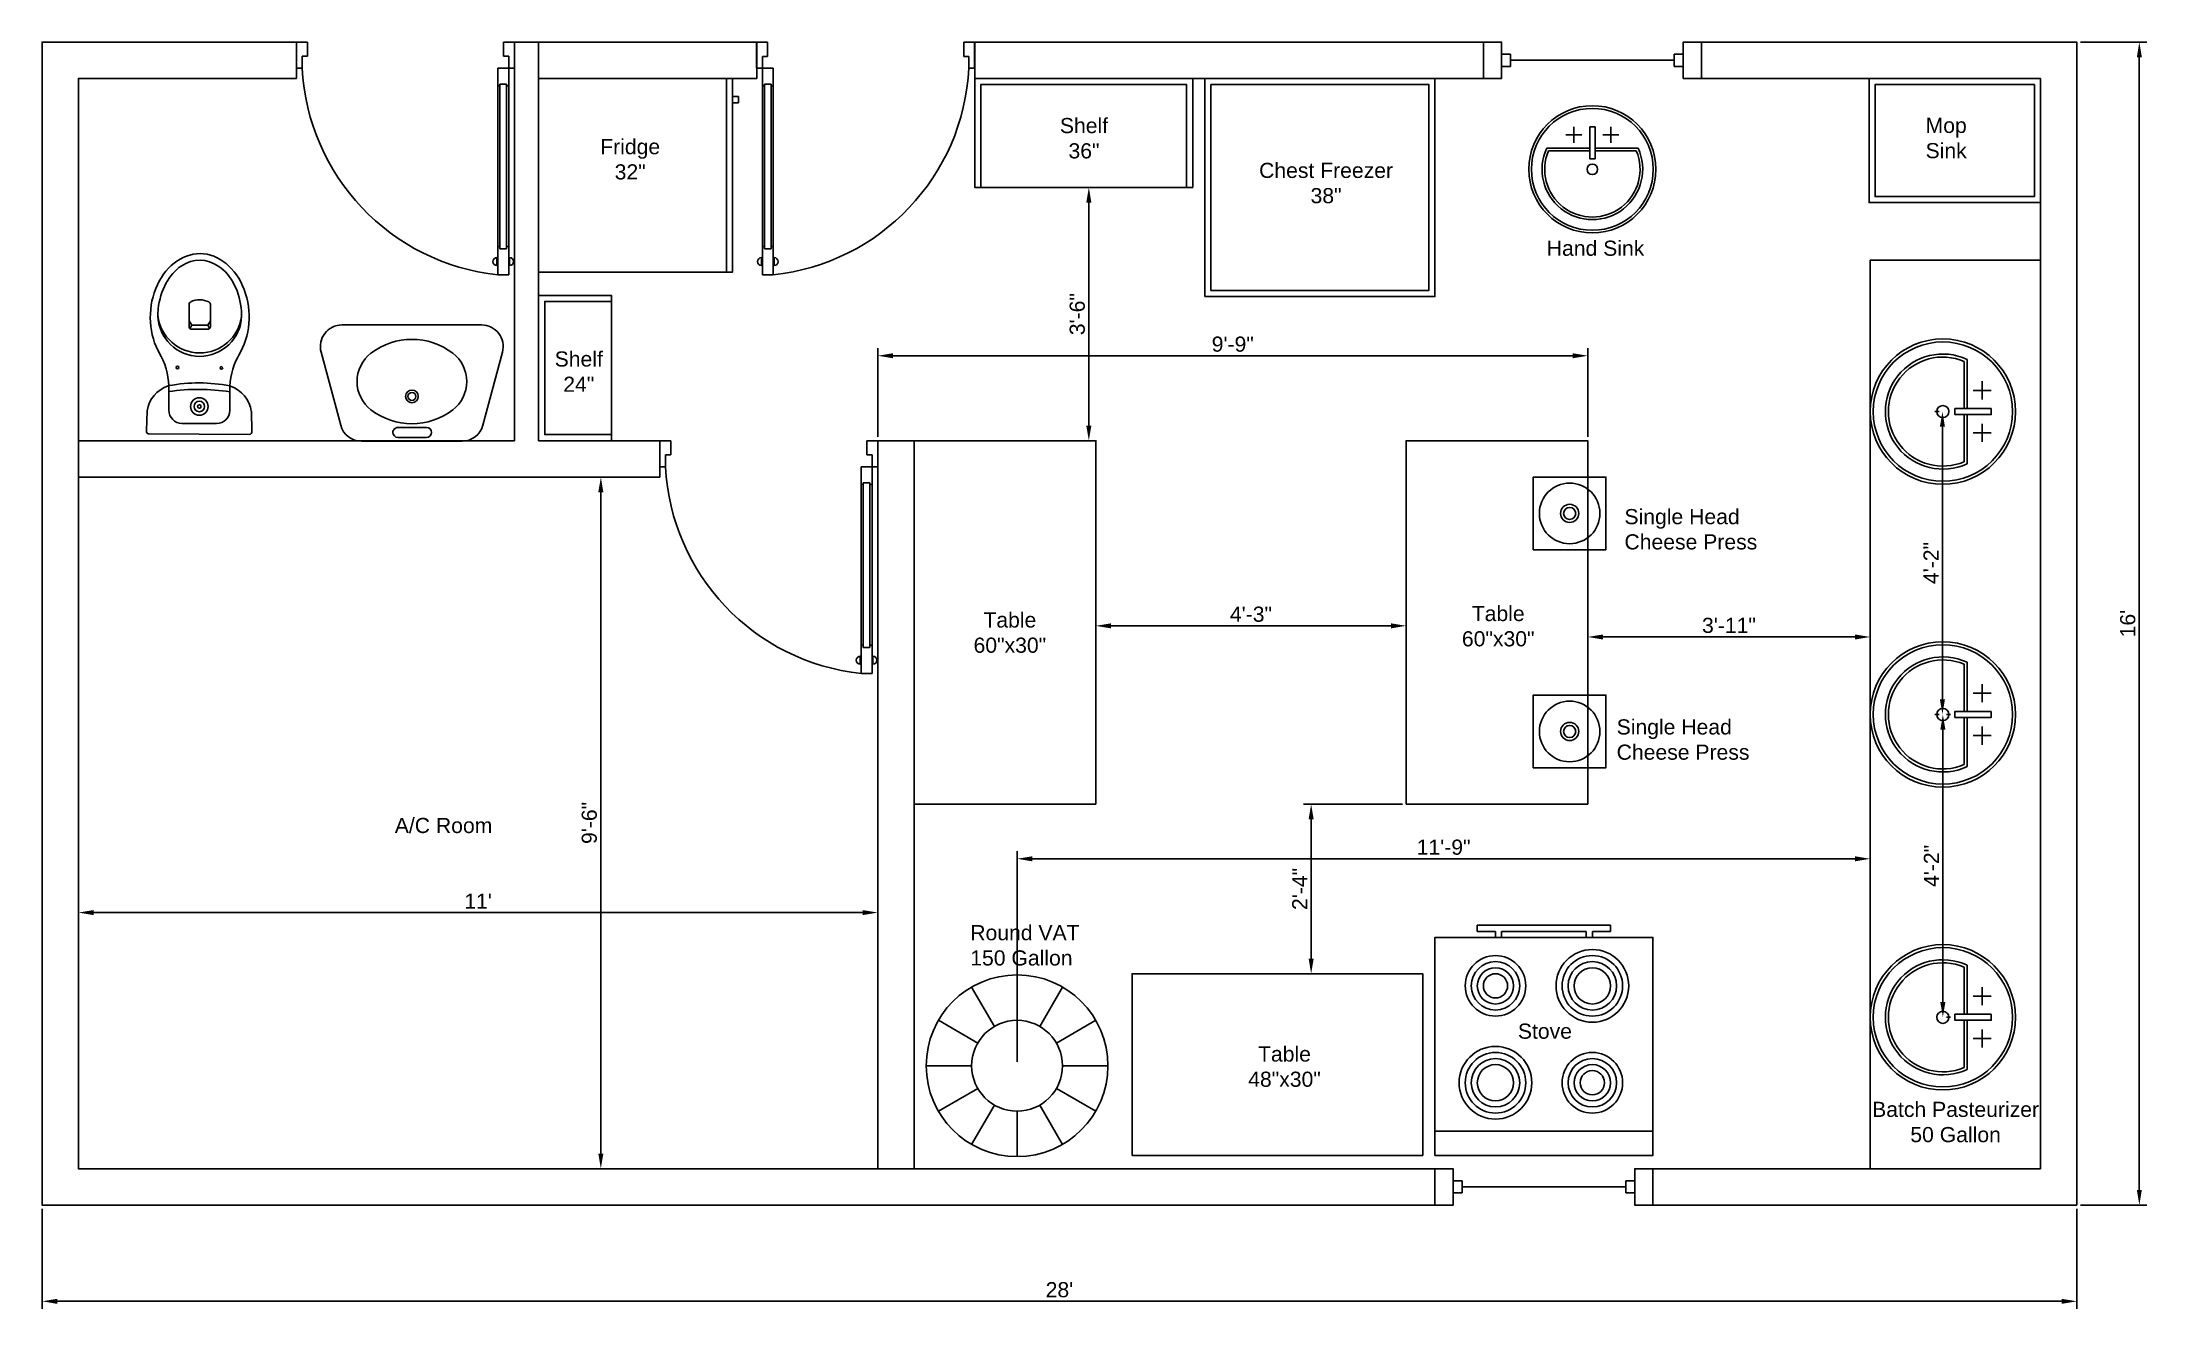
# Model space of a CAD drawing. Header units: inches. Extents: x 0 to 348, y -17 to 192.
import ezdxf

# ---------------------------------------------------------------- set-up
doc = ezdxf.new("R2010")
doc.units = ezdxf.units.IN
doc.layers.add('SANTEH', color=7, linetype='Continuous')
doc.styles.get("Standard").update_dxf_attribs({"font": 'arial.ttf'})
doc.dimstyles.new('ISO-25', dxfattribs={"dimtxt": 2.5, "dimasz": 2.5, "dimexe": 1.25, "dimexo": 0.625, "dimtad": 1, "dimdec": 0, "dimlunit": 3, "dimtxsty": 'Standard', "dimcen": 2.5, "dimadec": 0, "dimazin": 0, "dimtfac": 1, "dimtdec": 0, "dimtmove": 0, "dimatfit": 3, "dimfxl": 1, "dimarcsym": 0})

# ---------------------------------------------------------------- blocks, each defined once
blk = doc.blocks.new('*D1')
at = {"color": 0, "lineweight": -2, "transparency": 16777216}
for p, q in [((0, -0.62), (0, -17.14)), ((336, -0.62), (336, -17.14)), ((2.5, -15.89), (333.5, -15.89))]:
    blk.add_line(p, q, dxfattribs=at)
at = {"color": 0, "transparency": 16777216}
for points in [[(2.5, -15.48), (2.5, -16.31), (0, -15.89)], [(333.5, -15.48), (333.5, -16.31), (336, -15.89)]]:
    blk.add_solid(points, dxfattribs=at)
at = {"layer": 'Defpoints', "color": 0, "transparency": 16777216}
for p in [(0, 0), (336, 0), (336, -15.89)]:
    blk.add_point(p, dxfattribs=at)
at = {"color": 0, "transparency": 16777216, "insert": (168, -13.99), "char_height": 2.5, "attachment_point": 5}
blk.add_mtext("28'", dxfattribs=at)
blk = doc.blocks.new('*D2')
at = {"color": 0, "lineweight": -2, "transparency": 16777216}
for p, q in [((336.63, 192), (347.57, 192)), ((346.32, 2.5), (346.32, 189.5)), ((336.63, 0), (347.57, 0))]:
    blk.add_line(p, q, dxfattribs=at)
at = {"color": 0, "transparency": 16777216}
for points in [[(345.91, 189.5), (346.74, 189.5), (346.32, 192)], [(345.91, 2.5), (346.74, 2.5), (346.32, 0)]]:
    blk.add_solid(points, dxfattribs=at)
at = {"layer": 'Defpoints', "color": 0, "transparency": 16777216}
for p in [(336, 192), (346.32, 192), (336, 0)]:
    blk.add_point(p, dxfattribs=at)
at = {"color": 0, "transparency": 16777216, "insert": (344.42, 96), "char_height": 2.5, "attachment_point": 5, "rotation": 90}
blk.add_mtext("16'", dxfattribs=at)
blk = doc.blocks.new('A$C118B6EC8')
for p, q in [((141.4, 1067.1), (91.4, 1067.1)), ((91.4, 1067.1), (91.4, 947.1)), ((141.4, 1067.1), (141.4, 1001.9)), ((1091.4, 1067.1), (1041.4, 1067.1)), ((1041.4, 1067.1), (1041.4, 1001.9)), ((1091.4, 1067.1), (1091.4, 947.1)), ((141.4, 1001.9), (117.8, 1001.9)), ((117.8, 1001.9), (117.8, 947.1)), ((1041.4, 1001.9), (1065, 1001.9)), ((1065, 1001.9), (1065, 947.1)), ((117.8, 947.1), (91.4, 947.1)), ((1065, 947.1), (1015, 947.1)), ((1015, 0), (1015, 947.1)), ((1055, 874.6), (1025, 874.6)), ((1025, 119.5), (1025, 874.6)), ((1055, 874.6), (1055, 119.5)), ((1065, 947.1), (1065, 0)), ((1065, 947.1), (1091.4, 947.1)), ((1025, 867.1), (1015, 867.1)), ((1065, 867.1), (1055, 867.1)), ((1025, 130), (1015, 130)), ((1055, 119.5), (1025, 119.5)), ((1065, 130), (1055, 130)), ((1010.9, 78.5), (1010.9, 42.4)), ((1069.1, 78.5), (1069.1, 42.4)), ((1065, 0), (1015, 0))]:
    blk.add_line(p, q)
for centre, radius, start, end in [((1120.1, 998), 1003.5, 182.9057, 263.98835), ((1010.9, 60.5), 18.1, 90, 270), ((1069.1, 60.5), 18.1, 270, 90)]:
    blk.add_arc(centre, radius, start, end)
blk = doc.blocks.new('Window')
for p, q in [((461.43, 127.21), (464.43, 127.21)), ((465.93, 125.21), (464.43, 125.21)), ((465.93, 123.21), (465.93, 125.21)), ((492.93, 123.21), (492.93, 125.21)), ((492.93, 125.21), (494.43, 125.21)), ((464.43, 121.21), (464.43, 123.21)), ((464.43, 123.21), (465.93, 123.21)), ((492.93, 124.21), (465.93, 124.21)), ((492.93, 123.21), (492.93, 124.21)), ((494.43, 123.21), (492.93, 123.21)), ((494.43, 121.21), (494.43, 123.21))]:
    blk.add_line(p, q)
for points in [[(464.43, 121.21), (461.43, 121.21), (461.43, 127.21), (464.43, 127.21)], [(494.43, 127.21), (497.43, 127.21), (497.43, 121.21), (494.43, 121.21)]]:
    blk.add_lwpolyline(points)
for points in [[(461.43, 127.21), (464.43, 127.21), (464.43, 121.21), (461.43, 121.21)], [(497.43, 127.21), (494.43, 127.21), (494.43, 121.21), (497.43, 121.21)]]:
    blk.add_lwpolyline(points, close=True)
blk = doc.blocks.new('OVALFREE')
for p, q in [((-8.247561, 0), (8.247561, 0)), ((-14.879001, -14.613447), (-11.666235, -2.623241)), ((-3.249447, -1.45402), (-3.249447, -1.41473)), ((2.271533, -0.61875), (-2.414177, -0.61875)), ((-2.414177, -2.25), (2.271533, -2.25)), ((3.106803, -1.41473), (3.106803, -1.45402)), ((11.666235, -2.623241), (14.879001, -14.613447)), ((11.460326, -19.06875), (-11.460326, -19.06875))]:
    blk.add_line(p, q)
for radius in [1.040625, 0.646875]:
    blk.add_circle((-0.015072, -7.340625), radius)
for centre, radius, start, end in [((-8.247561, -3.539272), 3.539272, 90, 165.000003), ((8.247561, -3.539272), 3.539272, 14.999997, 90), ((-0.015072, -13.889206), 11.020456, 52.448718, 127.551282), ((-2.414177, -1.45402), 0.83527, 90, 180), ((-2.414177, -1.41473), 0.83527, 180, 270), ((2.271533, -1.45402), 0.83527, 0, 90), ((2.271533, -1.41473), 0.83527, 270, 0), ((-3.168259, -9.7875), 5.846813, 127.551279, 232.448716), ((3.138114, -9.7875), 5.846813, 307.551284, 52.448721), ((-11.460326, -15.529478), 3.539272, 165.000003, 270), ((-0.015072, -5.685794), 11.020456, 232.448718, 307.551282), ((11.460326, -15.529478), 3.539272, 270, 14.999997)]:
    blk.add_arc(centre, radius, start, end)
blk = doc.blocks.new('S_38')
at = {"layer": 'SANTEH'}
for p, q in [((-264, 1), (264, -1)), ((-278, -14), (-275, -121)), ((278, -17), (274, -123)), ((-45, -553), (39, -553)), ((-59, -567), (-59, -684)), ((-45, -574), (-59, -598)), ((-54, -557), (-45, -574)), ((-45, -574), (39, -574)), ((49, -557), (39, -574)), ((39, -574), (53, -598)), ((53, -567), (53, -684))]:
    blk.add_line(p, q, dxfattribs=at)
at = {"layer": 'SANTEH', "ltscale": 0.05}
for p, q in [((-91, -56), (91, -56)), ((-162, -125), (-162, -253)), ((160, -127), (160, -255))]:
    blk.add_line(p, q, dxfattribs=at)
for radius in [46.2, 27.7, 9.24]:
    blk.add_circle((-1, -146), radius, dxfattribs=at)
at = {"layer": 'SANTEH'}
for centre in [(-117, -349), (114, -351)]:
    blk.add_circle(centre, 7, dxfattribs=at)
for centre, radius, start, end in [((-264, -13), 14, 89.7373, 186.6199), ((264, -15), 14, 352.8547, 89.7373), ((-114, -99), 162, 187.6448, 251.5505), ((114, -100), 162, 287.9241, 351.8298), ((-533, -236), 371, 329.0782, 357.3657), ((3, 597), 867, 259.0299, 280.4447), ((531, -241), 371, 182.1089, 210.3965), ((-3, -631), 221, 1.8098, 177.6648), ((-3, -650), 222, 6.6997, 172.7749), ((-45, -567), 14, 89.7373, 179.7373), ((39, -567), 14, 359.7373, 89.7373), ((-45, -684), 14, 179.7373, 243.9899), ((-3, -597), 111, 243.9899, 295.4848), ((39, -684), 14, 295.4848, 359.7373)]:
    blk.add_arc(centre, radius, start, end, dxfattribs=at)
at = {"layer": 'SANTEH', "ltscale": 0.05}
for centre, radius, start, end in [((-92, -126), 70, 89.7373, 179.7373), ((90, -126), 70, 359.7373, 89.7373), ((4, 856), 1092, 261.2625, 269.7373), ((4, 856), 1092, 269.7373, 278.2122)]:
    blk.add_arc(centre, radius, start, end, dxfattribs=at)
at = {"layer": 'SANTEH', "extrusion": (4.68059e-16, 1.02024e-13, -1)}
blk.add_ellipse((-3, -623), major_axis=(-11, 329), ratio=0.79083, start_param=3.19005, end_param=5.418271, dxfattribs=at)
at = {"layer": 'SANTEH'}
blk.add_ellipse((-3, -623), major_axis=(14, 329), ratio=0.79083, start_param=3.19005, end_param=5.398481, dxfattribs=at)
blk.add_open_spline([(218, -624), (218, -636), (217, -648), (206, -756), (158, -844), (32, -928), (-41, -927), (-168, -840), (-217, -748), (-223, -639), (-223, -630), (-223, -622)], degree=3, knots=[1.570609, 1.570609, 1.570609, 1.570609, 1.68907, 1.68907, 2.658139, 2.658139, 3.627208, 3.627208, 4.629098, 4.629098, 4.712513, 4.712513, 4.712513, 4.712513], dxfattribs=at)
blk = doc.blocks.new('Fridge')
for p, q in [((32, 32), (31, 32)), ((31, 32), (31, 0)), ((32, 32), (32, 29)), ((32, 29), (33, 29)), ((33, 28), (32, 28)), ((33, 29), (33, 28))]:
    blk.add_line(p, q)
blk.add_lwpolyline([(0, 0), (32, 0), (32, 32), (0, 32)], close=True)
blk = doc.blocks.new('36 inch Shelf')
for p, q in [((1, 17), (1, 18)), ((35, 17), (35, 18))]:
    blk.add_line(p, q)
blk.add_lwpolyline([(0, 0), (36, 0), (36, 18), (0, 18)], close=True)
blk.add_lwpolyline([(1, 17), (1, 1), (35, 1), (35, 17)])
blk = doc.blocks.new('Chest Freezer')
for points in [[(0, 0), (38, 0), (38, 36), (0, 36)], [(1, 1), (37, 1), (37, 35), (1, 35)]]:
    blk.add_lwpolyline(points, close=True)
blk = doc.blocks.new('Pasteurizer')
for p, q in [((15.5, 20.29), (15.5, 12.5)), ((16, 20.06), (16, 20.62)), ((16, 20.06), (16, 12.5)), ((20, 15.5), (17, 15.5)), ((17, 15.5), (18.5, 15.5)), ((18.5, 15.5), (18.5, 17)), ((18.5, 17), (18.5, 15.5)), ((18.5, 15.5), (18.5, 14)), ((15.5, 11.5), (15.5, 3.71)), ((16, 11.5), (16, 3.38)), ((20, 11.5), (20, 12)), ((20, 8.5), (17, 8.5)), ((17, 8.5), (18.5, 8.5)), ((18.5, 8.5), (18.5, 10)), ((18.5, 8.5), (18.5, 7)), ((18.5, 7), (18.5, 8.5))]:
    blk.add_line(p, q)
blk.add_lwpolyline([(20, 12.5), (14, 12.5), (14, 11.5), (20, 11.5)], close=True)
for radius in [12, 11.5, 1]:
    blk.add_circle((12, 12), radius)
for radius, start, end in [(9.5, 65.0989, 294.9011), (9, 67.1146, 292.8854)]:
    blk.add_arc((12, 12), radius, start, end)
blk = doc.blocks.new('Sink 2')
at = {"xscale": 0.875, "yscale": 0.875, "zscale": 0.875}
blk.add_blockref('Pasteurizer', (1.8, -33.46), dxfattribs=at)
blk = doc.blocks.new('Mop Sink')
for points in [[(0, 0), (20.5, 0), (20.5, 28.31), (0, 28.31)], [(1, 1), (19.5, 1), (19.5, 27.31), (1, 27.31)]]:
    blk.add_lwpolyline(points, close=True)
for points in [[(1, 13), (1, 1), (19.5, 1), (19.5, 13)], [(6, 1), (15, 1)]]:
    blk.add_lwpolyline(points)
blk = doc.blocks.new('60 x 30 inch table')
blk.add_lwpolyline([(0, 0), (30, 0), (30, 60), (0, 60)], close=True)
blk = doc.blocks.new('Stove')
for p, q in [((7, 37), (7, 38)), ((29, 38), (7, 38)), ((10, 37), (7, 37)), ((10, 36), (10, 37)), ((10, 36), (11, 36)), ((10, 36), (11, 36)), ((11, 36), (11, 37)), ((25, 37), (11, 37)), ((25, 36), (25, 37)), ((26, 36), (25, 36)), ((26, 36), (26, 37)), ((26, 37), (29, 37)), ((29, 37), (29, 38)), ((0, 0), (0, 4)), ((0, 4), (36, 4)), ((0, 0), (0, 2))]:
    blk.add_line(p, q)
blk.add_lwpolyline([(0, 0), (36, 0), (36, 36), (0, 36)], close=True)
for centre, radius in [((10, 28), 5), ((10, 28), 4), ((26, 28), 6), ((26, 28), 5), ((26, 28), 4), ((10, 28), 3), ((10, 28), 2), ((26, 28), 3), ((10, 12), 6), ((10, 12), 5), ((10, 12), 4), ((10, 12), 3), ((26, 12), 5), ((26, 12), 4), ((26, 12), 3), ((26, 12), 2)]:
    blk.add_circle(centre, radius)
blk = doc.blocks.new('48 x 30 inch table')
blk.add_lwpolyline([(0, 0), (48, 0), (48, 30), (0, 30)], close=True)
blk = doc.blocks.new('Cheese VAT')
for p, q in [((11.25, 21.5), (7.5, 27.99)), ((7.5, 27.99), (11.25, 21.5)), ((15, 22.5), (15, 30)), ((18.75, 21.5), (22.5, 27.99)), ((22.5, 27.99), (18.75, 21.5)), ((8.5, 18.75), (2.01, 22.5)), ((2.01, 22.5), (8.5, 18.75)), ((21.5, 18.75), (27.99, 22.5)), ((27.99, 22.5), (21.5, 18.75)), ((7.5, 15), (0, 15)), ((0, 15), (7.5, 15)), ((22.5, 15), (30, 15)), ((30, 15), (22.5, 15)), ((8.5, 11.25), (2.01, 7.5)), ((2.01, 7.5), (8.5, 11.25)), ((21.5, 11.25), (27.99, 7.5)), ((11.25, 8.5), (7.5, 2.01)), ((7.5, 2.01), (11.25, 8.5)), ((15, 7.5), (15, 0)), ((15, 0), (15, 7.5)), ((18.75, 8.5), (22.5, 2.01)), ((22.5, 2.01), (18.75, 8.5))]:
    blk.add_line(p, q)
for radius in [15, 7.5]:
    blk.add_circle((15, 15), radius)
blk = doc.blocks.new('24 x 12 inch shelf')
for p, q in [((11, 23), (12, 23)), ((12, 23), (12, 1)), ((12, 1), (11, 1))]:
    blk.add_line(p, q)
blk.add_lwpolyline([(0, 0), (12, 0), (12, 24), (0, 24)], close=True)
blk.add_lwpolyline([(11, 23), (1, 23), (1, 1), (11, 1)])
blk = doc.blocks.new('Cheese press 1 head')
blk.add_lwpolyline([(0, 0), (12, 0), (12, 12), (0, 12)], close=True)
for radius in [5, 1.5, 1]:
    blk.add_circle((6, 6), radius)
blk = doc.blocks.new('*D27')
at = {"color": 0, "lineweight": -2, "transparency": 16777216}
for p, q in [((313.25, 131), (312.56, 131)), ((313.81, 128.5), (313.81, 83.5)), ((313.25, 81), (312.56, 81))]:
    blk.add_line(p, q, dxfattribs=at)
at = {"color": 0, "transparency": 16777216}
for points in [[(313.39, 128.5), (314.22, 128.5), (313.81, 131)], [(313.39, 83.5), (314.22, 83.5), (313.81, 81)]]:
    blk.add_solid(points, dxfattribs=at)
at = {"layer": 'Defpoints', "color": 0, "transparency": 16777216}
for p in [(313.88, 131), (313.81, 81), (313.88, 81)]:
    blk.add_point(p, dxfattribs=at)
at = {"color": 0, "transparency": 16777216, "insert": (311.93, 106), "char_height": 2.5, "attachment_point": 5, "rotation": 90}
blk.add_mtext('4\'-2"', dxfattribs=at)
blk = doc.blocks.new('*D28')
at = {"color": 0, "lineweight": -2, "transparency": 16777216}
for p, q in [((314.5, 81), (315.13, 81)), ((313.88, 78.5), (313.88, 33.5)), ((314.5, 31), (315.13, 31))]:
    blk.add_line(p, q, dxfattribs=at)
at = {"color": 0, "transparency": 16777216}
for points in [[(313.46, 78.5), (314.29, 78.5), (313.88, 81)], [(313.46, 33.5), (314.29, 33.5), (313.88, 31)]]:
    blk.add_solid(points, dxfattribs=at)
at = {"layer": 'Defpoints', "color": 0, "transparency": 16777216}
for p in [(313.88, 81), (313.88, 31), (313.88, 31)]:
    blk.add_point(p, dxfattribs=at)
at = {"color": 0, "transparency": 16777216, "insert": (311.99, 56), "char_height": 2.5, "attachment_point": 5, "rotation": 90}
blk.add_mtext('4\'-2"', dxfattribs=at)
blk = doc.blocks.new('*D29')
at = {"color": 0, "lineweight": -2, "transparency": 16777216}
for p, q in [((255.25, 94.41), (255.25, 95.04)), ((301.88, 94.41), (301.88, 95.04)), ((257.75, 93.79), (299.38, 93.79))]:
    blk.add_line(p, q, dxfattribs=at)
at = {"color": 0, "transparency": 16777216}
for points in [[(257.75, 94.2), (257.75, 93.37), (255.25, 93.79)], [(299.38, 94.2), (299.38, 93.37), (301.88, 93.79)]]:
    blk.add_solid(points, dxfattribs=at)
at = {"layer": 'Defpoints', "color": 0, "transparency": 16777216}
for p in [(255.25, 93.79), (301.88, 93.79), (301.88, 93.79)]:
    blk.add_point(p, dxfattribs=at)
at = {"color": 0, "transparency": 16777216, "insert": (278.56, 95.69), "char_height": 2.5, "attachment_point": 5}
blk.add_mtext('3\'-11"', dxfattribs=at)
blk = doc.blocks.new('*D30')
at = {"color": 0, "lineweight": -2, "transparency": 16777216}
for p, q in [((174, 96.25), (174, 96.88)), ((222.75, 95.63), (176.5, 95.63)), ((225.25, 96.25), (225.25, 96.88))]:
    blk.add_line(p, q, dxfattribs=at)
at = {"color": 0, "transparency": 16777216}
for points in [[(176.5, 96.04), (176.5, 95.21), (174, 95.63)], [(222.75, 96.04), (222.75, 95.21), (225.25, 95.63)]]:
    blk.add_solid(points, dxfattribs=at)
at = {"layer": 'Defpoints', "color": 0, "transparency": 16777216}
for p in [(174, 95.63), (174, 95.63), (225.25, 95.63)]:
    blk.add_point(p, dxfattribs=at)
at = {"color": 0, "transparency": 16777216, "insert": (199.62, 97.53), "char_height": 2.5, "attachment_point": 5}
blk.add_mtext('4\'-3"', dxfattribs=at)
blk = doc.blocks.new('*D31')
at = {"color": 0, "lineweight": -2, "transparency": 16777216}
for p, q in [((138, 126.81), (138, 141.47)), ((252.75, 140.22), (140.5, 140.22)), ((255.25, 126.81), (255.25, 141.47))]:
    blk.add_line(p, q, dxfattribs=at)
at = {"color": 0, "transparency": 16777216}
for points in [[(140.5, 140.63), (140.5, 139.8), (138, 140.22)], [(252.75, 140.63), (252.75, 139.8), (255.25, 140.22)]]:
    blk.add_solid(points, dxfattribs=at)
at = {"layer": 'Defpoints', "color": 0, "transparency": 16777216}
for p in [(138, 140.22), (138, 126.19), (255.25, 126.19)]:
    blk.add_point(p, dxfattribs=at)
at = {"color": 0, "transparency": 16777216, "insert": (196.62, 142.12), "char_height": 2.5, "attachment_point": 5}
blk.add_mtext('9\'-9"', dxfattribs=at)
blk = doc.blocks.new('*D32')
at = {"color": 0, "lineweight": -2, "transparency": 16777216}
for p, q in [((6, 6.62), (6, 49.54)), ((138, 6.62), (138, 49.54)), ((8.5, 48.29), (135.5, 48.29))]:
    blk.add_line(p, q, dxfattribs=at)
at = {"color": 0, "transparency": 16777216}
for points in [[(8.5, 48.7), (8.5, 47.87), (6, 48.29)], [(135.5, 48.7), (135.5, 47.87), (138, 48.29)]]:
    blk.add_solid(points, dxfattribs=at)
at = {"layer": 'Defpoints', "color": 0, "transparency": 16777216}
for p in [(138, 48.29), (6, 6), (138, 6)]:
    blk.add_point(p, dxfattribs=at)
at = {"color": 0, "transparency": 16777216, "insert": (72, 50.17), "char_height": 2.5, "attachment_point": 5}
blk.add_mtext("11'", dxfattribs=at)
blk = doc.blocks.new('*D33')
at = {"color": 0, "lineweight": -2, "transparency": 16777216}
for p, q in [((6.63, 120.19), (93.52, 120.19)), ((92.27, 8.5), (92.27, 117.69)), ((6.63, 6), (93.52, 6))]:
    blk.add_line(p, q, dxfattribs=at)
at = {"color": 0, "transparency": 16777216}
for points in [[(91.85, 117.69), (92.68, 117.69), (92.27, 120.19)], [(91.85, 8.5), (92.68, 8.5), (92.27, 6)]]:
    blk.add_solid(points, dxfattribs=at)
at = {"layer": 'Defpoints', "color": 0, "transparency": 16777216}
for p in [(6, 120.19), (92.27, 120.19), (6, 6)]:
    blk.add_point(p, dxfattribs=at)
at = {"color": 0, "transparency": 16777216, "insert": (90.37, 63.09), "char_height": 2.5, "attachment_point": 5, "rotation": 90}
blk.add_mtext('9\'-6"', dxfattribs=at)
blk = doc.blocks.new('*D34')
at = {"color": 0, "lineweight": -2, "transparency": 16777216}
for p, q in [((161, 23.62), (161, 58.42)), ((163.5, 57.17), (299.38, 57.17)), ((301.88, 23.62), (301.88, 58.42))]:
    blk.add_line(p, q, dxfattribs=at)
at = {"color": 0, "transparency": 16777216}
for points in [[(163.5, 57.58), (163.5, 56.75), (161, 57.17)], [(299.38, 57.58), (299.38, 56.75), (301.88, 57.17)]]:
    blk.add_solid(points, dxfattribs=at)
at = {"layer": 'Defpoints', "color": 0, "transparency": 16777216}
for p in [(301.88, 57.17), (161, 23), (301.88, 23)]:
    blk.add_point(p, dxfattribs=at)
at = {"color": 0, "transparency": 16777216, "insert": (231.44, 59.07), "char_height": 2.5, "attachment_point": 5}
blk.add_mtext('11\'-9"', dxfattribs=at)
blk = doc.blocks.new('*D35')
at = {"color": 0, "lineweight": -2, "transparency": 16777216}
for p, q in [((224.63, 66.19), (208.31, 66.19)), ((209.56, 63.69), (209.56, 40.69)), ((224.63, 38.19), (208.31, 38.19))]:
    blk.add_line(p, q, dxfattribs=at)
at = {"color": 0, "transparency": 16777216}
for points in [[(209.15, 63.69), (209.98, 63.69), (209.56, 66.19)], [(209.15, 40.69), (209.98, 40.69), (209.56, 38.19)]]:
    blk.add_solid(points, dxfattribs=at)
at = {"layer": 'Defpoints', "color": 0, "transparency": 16777216}
for p in [(225.25, 66.19), (209.56, 38.19), (225.25, 38.19)]:
    blk.add_point(p, dxfattribs=at)
at = {"color": 0, "transparency": 16777216, "insert": (207.68, 52.19), "char_height": 2.5, "attachment_point": 5, "rotation": 90}
blk.add_mtext('2\'-4"', dxfattribs=at)
blk = doc.blocks.new('*D36')
at = {"color": 0, "lineweight": -2, "transparency": 16777216}
for p, q in [((155.63, 168), (174.1, 168)), ((172.85, 165.5), (172.85, 128.69)), ((155.63, 126.19), (174.1, 126.19))]:
    blk.add_line(p, q, dxfattribs=at)
at = {"color": 0, "transparency": 16777216}
for points in [[(172.43, 165.5), (173.27, 165.5), (172.85, 168)], [(172.43, 128.69), (173.27, 128.69), (172.85, 126.19)]]:
    blk.add_solid(points, dxfattribs=at)
at = {"layer": 'Defpoints', "color": 0, "transparency": 16777216}
for p in [(155, 168), (155, 126.19), (172.85, 126.19)]:
    blk.add_point(p, dxfattribs=at)
at = {"color": 0, "transparency": 16777216, "insert": (170.95, 147.09), "char_height": 2.5, "attachment_point": 5, "rotation": 90}
blk.add_mtext('3\'-6"', dxfattribs=at)

msp = doc.modelspace()

# ---------------------------------------------------------------- linework, layer by layer
for p, q in [((42, 192), (42, 186)), ((78, 186), (78, 192)), ((82, 186), (82, 192)), ((118, 186), (118, 192)), ((154, 192), (154, 186)), ((238, 192), (238, 186)), ((274, 186), (274, 192)), ((242.5, 189), (256, 189)), ((242.5, 189), (256, 189)), ((82, 186), (118, 186)), ((190, 186), (192, 186)), ((192, 186), (192, 184.53)), ((330, 186), (274, 186)), ((301.88, 156), (301.88, 106)), ((301.88, 106), (301.88, 131)), ((255.25, 126.19), (255.25, 120.19)), ((255.25, 120.19), (246.25, 120.19)), ((301.88, 106), (301.88, 81)), ((255.25, 72.19), (246.25, 72.19)), ((255.25, 66.19), (255.25, 72.19)), ((301.88, 6), (301.88, 56)), ((301.88, 56), (301.88, 31)), ((144, 6), (144, 8)), ((230, 0), (230, 6)), ((330, 6), (266, 6)), ((266, 6), (266, 0))]:
    msp.add_line(p, q)
for points in [[(42, 192), (0, 192), (0, 0), (230, 0)], [(118, 192), (78, 192)], [(238, 192), (154, 192)], [(266, 0), (336, 0), (336, 192), (274, 192)], [(42, 186), (6, 186), (6, 6), (230, 6)], [(78, 126.19), (78, 186)], [(82, 186), (82, 126.19)], [(118, 186), (82, 186)], [(238, 186), (154, 186)], [(266, 6), (330, 6), (330, 186), (274, 186)], [(78, 126.19), (6, 126.19), (6, 120.19), (102, 120.19), (102, 126.19), (82, 126.19)]]:
    msp.add_lwpolyline(points)
for points in [[(330, 6), (301.88, 6), (301.88, 156), (330, 156)], [(138, 6), (144, 6), (144, 126.19), (138, 126.19)]]:
    msp.add_lwpolyline(points, close=True)

# ---------------------------------------------------------------- block references
for p, xscale, yscale, zscale in [((38.71, 153.59), 0.03599776468823894, 0.03599776468823894, 0.03599776468823894), ((157.28, 153.59), -0.03599215678416282, 0.03599215678416282, 0.03599215678416282), ((98.71, 87.77), 0.03599776468823894, 0.03599776468823894, 0.03599776468823894)]:
    msp.add_blockref('A$C118B6EC8', p, dxfattribs=dict(xscale=xscale, yscale=yscale, zscale=zscale))
for name, p in [('Window', (-223.43, 64.79)), ('Fridge', (82, 154)), ('Chest Freezer', (192, 150)), ('24 x 12 inch shelf', (82, 126.19)), ('Pasteurizer', (301.88, 119)), ('60 x 30 inch table', (144, 66.19)), ('60 x 30 inch table', (225.25, 66.19)), ('Cheese press 1 head', (246.25, 108.19)), ('Pasteurizer', (301.88, 69)), ('Cheese press 1 head', (246.25, 72.19)), ('Stove', (230, 8.19)), ('Pasteurizer', (301.88, 19)), ('Cheese VAT', (146, 8)), ('48 x 30 inch table', (180, 8.19)), ('Window', (-231.43, -121.21))]:
    msp.add_blockref(name, p)
for name, p, rotation in [('36 inch Shelf', (190, 186), 180), ('Mop Sink', (330, 165.5), 90), ('Sink 2', (233.04, 158.7), 90)]:
    msp.add_blockref(name, p, dxfattribs=dict(rotation=rotation))
at = {"layer": 'SANTEH', "rotation": 180}
for name, p, xscale, yscale, zscale in [('S_38', (25.94, 127.27, 0), 0.03133482474181207, 0.03133482474181207, 0.03133482474181207), ('OVALFREE', (61.05, 126.11), 1.006514608262569, 1.006514608262569, 1.006514608262569)]:
    msp.add_blockref(name, p, dxfattribs=dict(at, xscale=xscale, yscale=yscale, zscale=zscale))

# ---------------------------------------------------------------- texts
at = {"char_height": 2.5, "attachment_point": 1}
for s, insert, width in [('\\pxqc;Shelf 36"', (165.91, 179.47), 12.2852), ('Mop Sink', (311.03, 179.5), 12.2852), ('\\pxqc;Fridge 32"', (90.97, 175.99), 12.2852), ('\\pxqc;Chest Freezer\\P38"', (200.11, 172.07), 23.8303), ('Hand Sink', (248.47, 159.22), 18.1667), ('\\pxqc;Shelf 24"', (82.48, 140.93), 12.2852), ('Single Head Cheese Press', (261.3, 114.91), 24.2659), ('\\pxqc;Table\\P60"x30"', (234.31, 98.91), 12.2852), ('Single Head Cheese Press', (260.01, 80.19), 25.7907), ('Round VAT \\P150 Gallon', (153.27, 46.22), 19.6915), ('Stove', (243.7, 29.96), 12.2852), ('\\pxqc;Table\\P48"x30"', (199.02, 26.19), 12.2852), ('\\pxqc;Batch Pasteurizer\\P50 Gallon', (300.69, 17.05), 30.583)]:
    msp.add_mtext(s, dxfattribs=dict(at, insert=insert, width=width))
for s, width, insert in [('\\pxqc;Table\\P60"x30"', 20.0404, (149.79, 97.85)), ('A/C Room', 26.1847, (58.24, 63.92))]:
    msp.add_mtext_dynamic_manual_height_columns(s, width=width, gutter_width=12.5, heights=[0], dxfattribs=dict(at, insert=insert))

# ---------------------------------------------------------------- dimensions: what is measured, and where the dimension line sits
dim = msp.add_linear_dim(base=(346.32, 192), p1=(336, 0), p2=(336, 192), angle=90, dimstyle='ISO-25')
dim.commit()
dim.dimension.update_dxf_attribs({"geometry": '*D2', "text_midpoint": (346.32, 96), "dimtype": 160})
for base, p1, p2, angle, picture, middle in [((172.85, 126.19), (155, 168), (155, 126.19), 90, '*D36', (170.95, 147.09)), ((313.81, 81), (313.88, 131), (313.88, 81), 90, '*D27', (311.93, 106)), ((92.27, 120.19), (6, 6), (6, 120.19), 90, '*D33', (90.37, 63.09)), ((301.88, 93.79), (255.25, 93.79), (301.88, 93.79), 180, '*D29', (278.56, 95.69)), ((313.88, 31), (313.88, 81), (313.88, 31), 90, '*D28', (311.99, 56)), ((209.56, 38.19), (225.25, 66.19), (225.25, 38.19), 90, '*D35', (207.68, 52.19))]:
    dim = msp.add_linear_dim(base=base, p1=p1, p2=p2, angle=angle, dimstyle='ISO-25')
    dim.commit()
    dim.dimension.update_dxf_attribs({"geometry": picture, "text_midpoint": middle})
for base, p1, p2, picture, middle in [((138, 140.22), (255.25, 126.19), (138, 126.19), '*D31', (196.62, 142.12)), ((174, 95.63), (225.25, 95.63), (174, 95.63), '*D30', (199.62, 97.53)), ((301.88, 57.17), (161, 23), (301.88, 23), '*D34', (231.44, 59.07)), ((138, 48.29), (6, 6), (138, 6), '*D32', (72, 50.17)), ((336, -15.89), (0, 0), (336, 0), '*D1', (168, -13.99))]:
    dim = msp.add_linear_dim(base=base, p1=p1, p2=p2, dimstyle='ISO-25')
    dim.commit()
    dim.dimension.update_dxf_attribs({"geometry": picture, "text_midpoint": middle})

doc.saveas('drawing.dxf')
